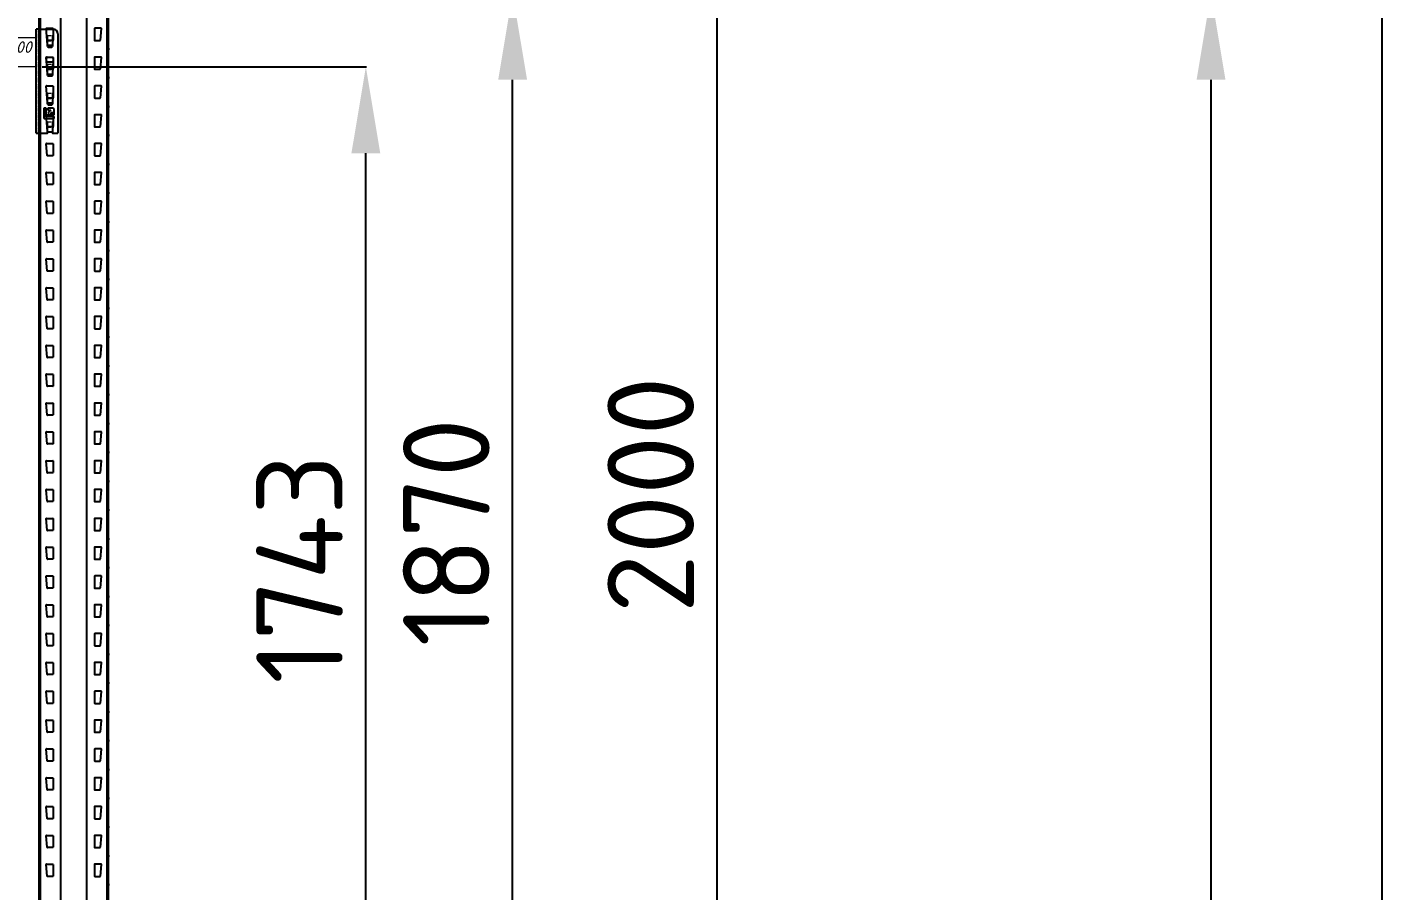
# Model space of a CAD drawing. Header units: millimetres. Extents: x 2140 to 223837, y 2113 to 170313.
# Drawn here: x 157122 to 159496, y 116035 to 117532 of the extents above; entities that cross this region are included whole.
import ezdxf

# ---------------------------------------------------------------- set-up
doc = ezdxf.new("R2010")
doc.units = ezdxf.units.MM
doc.linetypes.add('PHANTOM', pattern=[12.7, 6.35, -1.27, 1.27, -1.27, 1.27, -1.27])
doc.layers.add('0_ANNOT_Dimensions', color=7, linetype='Continuous')
doc.layers.add('2.Стойка', color=7, linetype='Continuous')
doc.layers.add('1.Балка', color=5, linetype='Continuous', lineweight=0)
doc.styles.get("Standard").update_dxf_attribs({"font": 'isocpeur.ttf'})
doc.styles.add('Курсив', font='isocpeui.ttf')
doc.dimstyles.new('150', dxfattribs={"dimtxt": 150, "dimasz": 150, "dimexe": 1, "dimexo": 10, "dimgap": 40, "dimtad": 1, "dimdec": 0, "dimzin": 0, "dimdsep": 46, "dimtxsty": 'Standard', "dimcen": 0.09, "dimadec": 0, "dimazin": 0, "dimtfac": 1, "dimtdec": 0, "dimtofl": 0, "dimtmove": 0, "dimatfit": 3, "dimfxl": 1, "dimtolj": 1, "dimtzin": 0, "dimarcsym": 0})
doc.dimstyles.new('150 (цвет)', dxfattribs={"dimtxt": 150, "dimasz": 150, "dimexe": 1, "dimexo": 10, "dimgap": -20, "dimtad": 1, "dimdec": 0, "dimzin": 0, "dimdsep": 46, "dimtxsty": 'Standard', "dimcen": 0.09, "dimadec": 0, "dimazin": 0, "dimtfac": 1, "dimtdec": 0, "dimtofl": 0, "dimtmove": 0, "dimatfit": 3, "dimfxl": 1, "dimtfill": 2, "dimtfillclr": 2, "dimtolj": 1, "dimtzin": 0, "dimarcsym": 0})
doc.dimstyles.new('Рзм блок', dxfattribs={"dimtxt": 40, "dimasz": 80, "dimexe": 0.18, "dimexo": 0, "dimgap": 5, "dimtad": 1, "dimtoh": 1, "dimdec": 0, "dimzin": 0, "dimdsep": 46, "dimtxsty": 'Курсив', "dimblk": 'NONE', "dimcen": 0.09, "dimse1": 1, "dimse2": 1, "dimsd1": 1, "dimsd2": 1, "dimadec": 0, "dimazin": 0, "dimtfac": 1, "dimtdec": 0, "dimtofl": 0, "dimtmove": 0, "dimatfit": 2, "dimldrblk": 'NONE', "dimfxl": 0.18, "dimtolj": 1, "dimtzin": 0, "dimarcsym": 0})

# ---------------------------------------------------------------- blocks, each defined once
blk = doc.blocks.new('*U494')
at = {"layer": '2.Стойка', "color": 0, "linetype": 'ByBlock'}
for p, q in [((-120, 0), (-120, 12200)), ((-118, 0), (-118, 12200)), ((-82.7, 0), (-82.7, 12200)), ((-37.3, 0), (-37.3, 12200)), ((-2, 0), (-2, 12200)), ((0, 0), (0, 12200)), ((-106.1, 7780.5), (-108, 7800.5)), ((-107.5, 7801), (-96.5, 7801)), ((-96, 7800.5), (-96, 7780.5)), ((-24, 7800.5), (-24, 7780.5)), ((-12.5, 7801), (-23.5, 7801)), ((-13.9, 7780.5), (-12, 7800.5)), ((-122, 7765), (-118, 7765)), ((-120, 7770.5), (-118, 7770.5)), ((-96.5, 7780), (-105.6, 7780)), ((-23.5, 7780), (-14.4, 7780)), ((0, 7770.5), (-2, 7770.5)), ((2, 7765), (-2, 7765)), ((-120, 7759.5), (-118, 7759.5)), ((-106.1, 7730.5), (-108, 7750.5)), ((-107.5, 7751), (-96.5, 7751)), ((-96, 7750.5), (-96, 7730.5)), ((-24, 7750.5), (-24, 7730.5)), ((-12.5, 7751), (-23.5, 7751)), ((-13.9, 7730.5), (-12, 7750.5)), ((0, 7759.5), (-2, 7759.5)), ((-120, 7720.5), (-118, 7720.5)), ((-96.5, 7730), (-105.6, 7730)), ((-23.5, 7730), (-14.4, 7730)), ((0, 7720.5), (-2, 7720.5)), ((-122, 7715), (-118, 7715)), ((-120, 7709.5), (-118, 7709.5)), ((-106.1, 7680.5), (-108, 7700.5)), ((-107.5, 7701), (-96.5, 7701)), ((-96, 7700.5), (-96, 7680.5)), ((-24, 7700.5), (-24, 7680.5)), ((-12.5, 7701), (-23.5, 7701)), ((-13.9, 7680.5), (-12, 7700.5)), ((2, 7715), (-2, 7715)), ((0, 7709.5), (-2, 7709.5)), ((-120, 7670.5), (-118, 7670.5)), ((-96.5, 7680), (-105.6, 7680)), ((-23.5, 7680), (-14.4, 7680)), ((0, 7670.5), (-2, 7670.5)), ((-122, 7665), (-118, 7665)), ((-120, 7659.5), (-118, 7659.5)), ((-106.1, 7630.5), (-108, 7650.5)), ((-107.5, 7651), (-96.5, 7651)), ((-96, 7650.5), (-96, 7630.5)), ((-24, 7650.5), (-24, 7630.5)), ((-12.5, 7651), (-23.5, 7651)), ((-13.9, 7630.5), (-12, 7650.5)), ((2, 7665), (-2, 7665)), ((0, 7659.5), (-2, 7659.5)), ((-96.5, 7630), (-105.6, 7630)), ((-23.5, 7630), (-14.4, 7630)), ((-122, 7615), (-118, 7615)), ((-120, 7620.5), (-118, 7620.5)), ((-120, 7609.5), (-118, 7609.5)), ((-106.1, 7580.5), (-108, 7600.5)), ((-107.5, 7601), (-96.5, 7601)), ((-96, 7600.5), (-96, 7580.5)), ((-24, 7600.5), (-24, 7580.5)), ((-12.5, 7601), (-23.5, 7601)), ((-13.9, 7580.5), (-12, 7600.5)), ((0, 7620.5), (-2, 7620.5)), ((2, 7615), (-2, 7615)), ((0, 7609.5), (-2, 7609.5)), ((-96.5, 7580), (-105.6, 7580)), ((-23.5, 7580), (-14.4, 7580)), ((-122, 7565), (-118, 7565)), ((-120, 7570.5), (-118, 7570.5)), ((-120, 7559.5), (-118, 7559.5)), ((-106.1, 7530.5), (-108, 7550.5)), ((-107.5, 7551), (-96.5, 7551)), ((-96, 7550.5), (-96, 7530.5)), ((-24, 7550.5), (-24, 7530.5)), ((-12.5, 7551), (-23.5, 7551)), ((-13.9, 7530.5), (-12, 7550.5)), ((0, 7570.5), (-2, 7570.5)), ((2, 7565), (-2, 7565)), ((0, 7559.5), (-2, 7559.5)), ((-96.5, 7530), (-105.6, 7530)), ((-23.5, 7530), (-14.4, 7530)), ((-122, 7515), (-118, 7515)), ((-120, 7520.5), (-118, 7520.5)), ((-120, 7509.5), (-118, 7509.5)), ((0, 7520.5), (-2, 7520.5)), ((2, 7515), (-2, 7515)), ((0, 7509.5), (-2, 7509.5)), ((-106.1, 7480.5), (-108, 7500.5)), ((-107.5, 7501), (-96.5, 7501)), ((-96.5, 7480), (-105.6, 7480)), ((-96, 7500.5), (-96, 7480.5)), ((-24, 7500.5), (-24, 7480.5)), ((-12.5, 7501), (-23.5, 7501)), ((-23.5, 7480), (-14.4, 7480)), ((-13.9, 7480.5), (-12, 7500.5)), ((-122, 7465), (-118, 7465)), ((-120, 7470.5), (-118, 7470.5)), ((-120, 7459.5), (-118, 7459.5)), ((0, 7470.5), (-2, 7470.5)), ((2, 7465), (-2, 7465)), ((0, 7459.5), (-2, 7459.5)), ((-106.1, 7430.5), (-108, 7450.5)), ((-107.5, 7451), (-96.5, 7451)), ((-96, 7450.5), (-96, 7430.5)), ((-24, 7450.5), (-24, 7430.5)), ((-12.5, 7451), (-23.5, 7451)), ((-13.9, 7430.5), (-12, 7450.5)), ((-122, 7415), (-118, 7415)), ((-120, 7420.5), (-118, 7420.5)), ((-120, 7409.5), (-118, 7409.5)), ((-96.5, 7430), (-105.6, 7430)), ((-23.5, 7430), (-14.4, 7430)), ((0, 7420.5), (-2, 7420.5)), ((2, 7415), (-2, 7415)), ((0, 7409.5), (-2, 7409.5)), ((-106.1, 7380.5), (-108, 7400.5)), ((-107.5, 7401), (-96.5, 7401)), ((-96, 7400.5), (-96, 7380.5)), ((-24, 7400.5), (-24, 7380.5)), ((-12.5, 7401), (-23.5, 7401)), ((-13.9, 7380.5), (-12, 7400.5)), ((-122, 7365), (-118, 7365)), ((-120, 7370.5), (-118, 7370.5)), ((-96.5, 7380), (-105.6, 7380)), ((-23.5, 7380), (-14.4, 7380)), ((0, 7370.5), (-2, 7370.5)), ((2, 7365), (-2, 7365)), ((-120, 7359.5), (-118, 7359.5)), ((-106.1, 7330.5), (-108, 7350.5)), ((-107.5, 7351), (-96.5, 7351)), ((-96, 7350.5), (-96, 7330.5)), ((-24, 7350.5), (-24, 7330.5)), ((-12.5, 7351), (-23.5, 7351)), ((-13.9, 7330.5), (-12, 7350.5)), ((0, 7359.5), (-2, 7359.5)), ((-122, 7315), (-118, 7315)), ((-120, 7320.5), (-118, 7320.5)), ((-96.5, 7330), (-105.6, 7330)), ((-23.5, 7330), (-14.4, 7330)), ((0, 7320.5), (-2, 7320.5)), ((2, 7315), (-2, 7315)), ((-120, 7309.5), (-118, 7309.5)), ((-106.1, 7280.5), (-108, 7300.5)), ((-107.5, 7301), (-96.5, 7301)), ((-96, 7300.5), (-96, 7280.5)), ((-24, 7300.5), (-24, 7280.5)), ((-12.5, 7301), (-23.5, 7301)), ((-13.9, 7280.5), (-12, 7300.5)), ((0, 7309.5), (-2, 7309.5)), ((-122, 7265), (-118, 7265)), ((-120, 7270.5), (-118, 7270.5)), ((-96.5, 7280), (-105.6, 7280)), ((-23.5, 7280), (-14.4, 7280)), ((0, 7270.5), (-2, 7270.5)), ((2, 7265), (-2, 7265)), ((-120, 7259.5), (-118, 7259.5)), ((-106.1, 7230.5), (-108, 7250.5)), ((-107.5, 7251), (-96.5, 7251)), ((-96, 7250.5), (-96, 7230.5)), ((-24, 7250.5), (-24, 7230.5)), ((-12.5, 7251), (-23.5, 7251)), ((-13.9, 7230.5), (-12, 7250.5)), ((0, 7259.5), (-2, 7259.5)), ((-120, 7220.5), (-118, 7220.5)), ((-96.5, 7230), (-105.6, 7230)), ((-23.5, 7230), (-14.4, 7230)), ((0, 7220.5), (-2, 7220.5)), ((-122, 7215), (-118, 7215)), ((-120, 7209.5), (-118, 7209.5)), ((-106.1, 7180.5), (-108, 7200.5)), ((-107.5, 7201), (-96.5, 7201)), ((-96, 7200.5), (-96, 7180.5)), ((-24, 7200.5), (-24, 7180.5)), ((-12.5, 7201), (-23.5, 7201)), ((-13.9, 7180.5), (-12, 7200.5)), ((2, 7215), (-2, 7215)), ((0, 7209.5), (-2, 7209.5)), ((-120, 7170.5), (-118, 7170.5)), ((-96.5, 7180), (-105.6, 7180)), ((-23.5, 7180), (-14.4, 7180)), ((0, 7170.5), (-2, 7170.5)), ((-122, 7165), (-118, 7165)), ((-120, 7159.5), (-118, 7159.5)), ((-106.1, 7130.5), (-108, 7150.5)), ((-107.5, 7151), (-96.5, 7151)), ((-96, 7150.5), (-96, 7130.5)), ((-24, 7150.5), (-24, 7130.5)), ((-12.5, 7151), (-23.5, 7151)), ((-13.9, 7130.5), (-12, 7150.5)), ((2, 7165), (-2, 7165)), ((0, 7159.5), (-2, 7159.5)), ((-96.5, 7130), (-105.6, 7130)), ((-23.5, 7130), (-14.4, 7130)), ((-122, 7115), (-118, 7115)), ((-120, 7120.5), (-118, 7120.5)), ((-120, 7109.5), (-118, 7109.5)), ((-106.1, 7080.5), (-108, 7100.5)), ((-107.5, 7101), (-96.5, 7101)), ((-96, 7100.5), (-96, 7080.5)), ((-24, 7100.5), (-24, 7080.5)), ((-12.5, 7101), (-23.5, 7101)), ((-13.9, 7080.5), (-12, 7100.5)), ((0, 7120.5), (-2, 7120.5)), ((2, 7115), (-2, 7115)), ((0, 7109.5), (-2, 7109.5)), ((-96.5, 7080), (-105.6, 7080)), ((-23.5, 7080), (-14.4, 7080)), ((-122, 7065), (-118, 7065)), ((-120, 7070.5), (-118, 7070.5)), ((-120, 7059.5), (-118, 7059.5)), ((0, 7070.5), (-2, 7070.5)), ((2, 7065), (-2, 7065)), ((0, 7059.5), (-2, 7059.5)), ((-106.1, 7030.5), (-108, 7050.5)), ((-107.5, 7051), (-96.5, 7051)), ((-96.5, 7030), (-105.6, 7030)), ((-96, 7050.5), (-96, 7030.5)), ((-24, 7050.5), (-24, 7030.5)), ((-12.5, 7051), (-23.5, 7051)), ((-23.5, 7030), (-14.4, 7030)), ((-13.9, 7030.5), (-12, 7050.5)), ((-122, 7015), (-118, 7015)), ((-120, 7020.5), (-118, 7020.5)), ((-120, 7009.5), (-118, 7009.5)), ((0, 7020.5), (-2, 7020.5)), ((2, 7015), (-2, 7015)), ((0, 7009.5), (-2, 7009.5)), ((-106.1, 6980.5), (-108, 7000.5)), ((-107.5, 7001), (-96.5, 7001)), ((-96, 7000.5), (-96, 6980.5)), ((-24, 7000.5), (-24, 6980.5)), ((-12.5, 7001), (-23.5, 7001)), ((-13.9, 6980.5), (-12, 7000.5)), ((-122, 6965), (-118, 6965)), ((-120, 6970.5), (-118, 6970.5)), ((-120, 6959.5), (-118, 6959.5)), ((-96.5, 6980), (-105.6, 6980)), ((-23.5, 6980), (-14.4, 6980)), ((0, 6970.5), (-2, 6970.5)), ((2, 6965), (-2, 6965)), ((0, 6959.5), (-2, 6959.5)), ((-106.1, 6930.5), (-108, 6950.5)), ((-107.5, 6951), (-96.5, 6951)), ((-96, 6950.5), (-96, 6930.5)), ((-24, 6950.5), (-24, 6930.5)), ((-12.5, 6951), (-23.5, 6951)), ((-13.9, 6930.5), (-12, 6950.5)), ((-122, 6915), (-118, 6915)), ((-120, 6920.5), (-118, 6920.5)), ((-120, 6909.5), (-118, 6909.5)), ((-96.5, 6930), (-105.6, 6930)), ((-23.5, 6930), (-14.4, 6930)), ((0, 6920.5), (-2, 6920.5)), ((2, 6915), (-2, 6915)), ((0, 6909.5), (-2, 6909.5)), ((-106.1, 6880.5), (-108, 6900.5)), ((-107.5, 6901), (-96.5, 6901)), ((-96, 6900.5), (-96, 6880.5)), ((-24, 6900.5), (-24, 6880.5)), ((-12.5, 6901), (-23.5, 6901)), ((-13.9, 6880.5), (-12, 6900.5)), ((-122, 6865), (-118, 6865)), ((-120, 6870.5), (-118, 6870.5)), ((-96.5, 6880), (-105.6, 6880)), ((-23.5, 6880), (-14.4, 6880)), ((0, 6870.5), (-2, 6870.5)), ((2, 6865), (-2, 6865)), ((-120, 6859.5), (-118, 6859.5)), ((-106.1, 6830.5), (-108, 6850.5)), ((-107.5, 6851), (-96.5, 6851)), ((-96, 6850.5), (-96, 6830.5)), ((-24, 6850.5), (-24, 6830.5)), ((-12.5, 6851), (-23.5, 6851)), ((-13.9, 6830.5), (-12, 6850.5)), ((0, 6859.5), (-2, 6859.5)), ((-122, 6815), (-118, 6815)), ((-120, 6820.5), (-118, 6820.5)), ((-96.5, 6830), (-105.6, 6830)), ((-23.5, 6830), (-14.4, 6830)), ((0, 6820.5), (-2, 6820.5)), ((2, 6815), (-2, 6815)), ((-120, 6809.5), (-118, 6809.5)), ((-106.1, 6780.5), (-108, 6800.5)), ((-107.5, 6801), (-96.5, 6801)), ((-96, 6800.5), (-96, 6780.5)), ((-24, 6800.5), (-24, 6780.5)), ((-12.5, 6801), (-23.5, 6801)), ((-13.9, 6780.5), (-12, 6800.5)), ((0, 6809.5), (-2, 6809.5)), ((-120, 6770.5), (-118, 6770.5)), ((-96.5, 6780), (-105.6, 6780)), ((-23.5, 6780), (-14.4, 6780)), ((0, 6770.5), (-2, 6770.5)), ((-122, 6765), (-118, 6765)), ((-120, 6759.5), (-118, 6759.5)), ((-106.1, 6730.5), (-108, 6750.5)), ((-107.5, 6751), (-96.5, 6751)), ((-96, 6750.5), (-96, 6730.5)), ((-24, 6750.5), (-24, 6730.5)), ((-12.5, 6751), (-23.5, 6751)), ((-13.9, 6730.5), (-12, 6750.5)), ((2, 6765), (-2, 6765)), ((0, 6759.5), (-2, 6759.5)), ((-120, 6720.5), (-118, 6720.5)), ((-96.5, 6730), (-105.6, 6730)), ((-23.5, 6730), (-14.4, 6730)), ((0, 6720.5), (-2, 6720.5)), ((-122, 6715), (-118, 6715)), ((-120, 6709.5), (-118, 6709.5)), ((-106.1, 6680.5), (-108, 6700.5)), ((-107.5, 6701), (-96.5, 6701)), ((-96, 6700.5), (-96, 6680.5)), ((-24, 6700.5), (-24, 6680.5)), ((-12.5, 6701), (-23.5, 6701)), ((-13.9, 6680.5), (-12, 6700.5)), ((2, 6715), (-2, 6715)), ((0, 6709.5), (-2, 6709.5)), ((-96.5, 6680), (-105.6, 6680)), ((-23.5, 6680), (-14.4, 6680)), ((-122, 6665), (-118, 6665)), ((-120, 6670.5), (-118, 6670.5)), ((-120, 6659.5), (-118, 6659.5)), ((-106.1, 6630.5), (-108, 6650.5)), ((-107.5, 6651), (-96.5, 6651)), ((-96, 6650.5), (-96, 6630.5)), ((-24, 6650.5), (-24, 6630.5)), ((-12.5, 6651), (-23.5, 6651)), ((-13.9, 6630.5), (-12, 6650.5)), ((0, 6670.5), (-2, 6670.5)), ((2, 6665), (-2, 6665)), ((0, 6659.5), (-2, 6659.5)), ((-96.5, 6630), (-105.6, 6630)), ((-23.5, 6630), (-14.4, 6630)), ((-122, 6615), (-118, 6615)), ((-120, 6620.5), (-118, 6620.5)), ((-120, 6609.5), (-118, 6609.5)), ((-106.1, 6580.5), (-108, 6600.5)), ((-107.5, 6601), (-96.5, 6601)), ((-96, 6600.5), (-96, 6580.5)), ((-24, 6600.5), (-24, 6580.5)), ((-12.5, 6601), (-23.5, 6601)), ((-13.9, 6580.5), (-12, 6600.5)), ((0, 6620.5), (-2, 6620.5)), ((2, 6615), (-2, 6615)), ((0, 6609.5), (-2, 6609.5)), ((-96.5, 6580), (-105.6, 6580)), ((-23.5, 6580), (-14.4, 6580)), ((-122, 6565), (-118, 6565)), ((-120, 6570.5), (-118, 6570.5)), ((-120, 6559.5), (-118, 6559.5)), ((0, 6570.5), (-2, 6570.5)), ((2, 6565), (-2, 6565)), ((0, 6559.5), (-2, 6559.5)), ((-106.1, 6530.5), (-108, 6550.5)), ((-107.5, 6551), (-96.5, 6551)), ((-96.5, 6530), (-105.6, 6530)), ((-96, 6550.5), (-96, 6530.5)), ((-24, 6550.5), (-24, 6530.5)), ((-12.5, 6551), (-23.5, 6551)), ((-23.5, 6530), (-14.4, 6530)), ((-13.9, 6530.5), (-12, 6550.5)), ((-122, 6515), (-118, 6515)), ((-120, 6520.5), (-118, 6520.5)), ((-120, 6509.5), (-118, 6509.5)), ((0, 6520.5), (-2, 6520.5)), ((2, 6515), (-2, 6515)), ((0, 6509.5), (-2, 6509.5)), ((-106.1, 6480.5), (-108, 6500.5)), ((-107.5, 6501), (-96.5, 6501)), ((-96, 6500.5), (-96, 6480.5)), ((-24, 6500.5), (-24, 6480.5)), ((-12.5, 6501), (-23.5, 6501)), ((-13.9, 6480.5), (-12, 6500.5)), ((-122, 6465), (-118, 6465)), ((-120, 6470.5), (-118, 6470.5)), ((-120, 6459.5), (-118, 6459.5)), ((-96.5, 6480), (-105.6, 6480)), ((-23.5, 6480), (-14.4, 6480)), ((0, 6470.5), (-2, 6470.5)), ((2, 6465), (-2, 6465)), ((0, 6459.5), (-2, 6459.5)), ((-106.1, 6430.5), (-108, 6450.5)), ((-107.5, 6451), (-96.5, 6451)), ((-96, 6450.5), (-96, 6430.5)), ((-24, 6450.5), (-24, 6430.5)), ((-12.5, 6451), (-23.5, 6451)), ((-13.9, 6430.5), (-12, 6450.5)), ((-122, 6415), (-118, 6415)), ((-120, 6420.5), (-118, 6420.5)), ((-96.5, 6430), (-105.6, 6430)), ((-23.5, 6430), (-14.4, 6430)), ((0, 6420.5), (-2, 6420.5)), ((2, 6415), (-2, 6415)), ((-120, 6409.5), (-118, 6409.5)), ((-106.1, 6380.5), (-108, 6400.5)), ((-107.5, 6401), (-96.5, 6401)), ((-96, 6400.5), (-96, 6380.5)), ((-24, 6400.5), (-24, 6380.5)), ((-12.5, 6401), (-23.5, 6401)), ((-13.9, 6380.5), (-12, 6400.5)), ((0, 6409.5), (-2, 6409.5)), ((-122, 6365), (-118, 6365)), ((-120, 6370.5), (-118, 6370.5)), ((-96.5, 6380), (-105.6, 6380)), ((-23.5, 6380), (-14.4, 6380)), ((0, 6370.5), (-2, 6370.5)), ((2, 6365), (-2, 6365)), ((-120, 6359.5), (-118, 6359.5)), ((-106.1, 6330.5), (-108, 6350.5)), ((-107.5, 6351), (-96.5, 6351)), ((-96, 6350.5), (-96, 6330.5)), ((-24, 6350.5), (-24, 6330.5)), ((-12.5, 6351), (-23.5, 6351)), ((-13.9, 6330.5), (-12, 6350.5)), ((0, 6359.5), (-2, 6359.5)), ((-120, 6320.5), (-118, 6320.5)), ((-96.5, 6330), (-105.6, 6330)), ((-23.5, 6330), (-14.4, 6330)), ((0, 6320.5), (-2, 6320.5)), ((-122, 6315), (-118, 6315)), ((-120, 6309.5), (-118, 6309.5)), ((2, 6315), (-2, 6315)), ((0, 6309.5), (-2, 6309.5))]:
    blk.add_line(p, q, dxfattribs=at)
for centre, start, end in [((-107.5, 7800.5), 90, 185.4403), ((-96.5, 7800.5), 0, 90), ((-23.5, 7800.5), 90, 180), ((-12.5, 7800.5), 354.5597, 90), ((-105.6, 7780.5), 185.4403, 270), ((-96.5, 7780.5), 270, 0), ((-23.5, 7780.5), 180, 270), ((-14.4, 7780.5), 270, 354.5597), ((-107.5, 7750.5), 90, 185.4403), ((-96.5, 7750.5), 0, 90), ((-23.5, 7750.5), 90, 180), ((-12.5, 7750.5), 354.5597, 90), ((-105.6, 7730.5), 185.4403, 270), ((-96.5, 7730.5), 270, 0), ((-23.5, 7730.5), 180, 270), ((-14.4, 7730.5), 270, 354.5597), ((-107.5, 7700.5), 90, 185.4403), ((-96.5, 7700.5), 0, 90), ((-23.5, 7700.5), 90, 180), ((-12.5, 7700.5), 354.5597, 90), ((-105.6, 7680.5), 185.4403, 270), ((-96.5, 7680.5), 270, 0), ((-23.5, 7680.5), 180, 270), ((-14.4, 7680.5), 270, 354.5597), ((-107.5, 7650.5), 90, 185.4403), ((-96.5, 7650.5), 0, 90), ((-23.5, 7650.5), 90, 180), ((-12.5, 7650.5), 354.5597, 90), ((-105.6, 7630.5), 185.4403, 270), ((-96.5, 7630.5), 270, 0), ((-23.5, 7630.5), 180, 270), ((-14.4, 7630.5), 270, 354.5597), ((-107.5, 7600.5), 90, 185.4403), ((-96.5, 7600.5), 0, 90), ((-23.5, 7600.5), 90, 180), ((-12.5, 7600.5), 354.5597, 90), ((-105.6, 7580.5), 185.4403, 270), ((-96.5, 7580.5), 270, 0), ((-23.5, 7580.5), 180, 270), ((-14.4, 7580.5), 270, 354.5597), ((-107.5, 7550.5), 90, 185.4403), ((-96.5, 7550.5), 0, 90), ((-23.5, 7550.5), 90, 180), ((-12.5, 7550.5), 354.5597, 90), ((-105.6, 7530.5), 185.4403, 270), ((-96.5, 7530.5), 270, 0), ((-23.5, 7530.5), 180, 270), ((-14.4, 7530.5), 270, 354.5597), ((-107.5, 7500.5), 90, 185.4403), ((-105.6, 7480.5), 185.4403, 270), ((-96.5, 7500.5), 0, 90), ((-96.5, 7480.5), 270, 0), ((-23.5, 7500.5), 90, 180), ((-23.5, 7480.5), 180, 270), ((-14.4, 7480.5), 270, 354.5597), ((-12.5, 7500.5), 354.5597, 90), ((-107.5, 7450.5), 90, 185.4403), ((-96.5, 7450.5), 0, 90), ((-23.5, 7450.5), 90, 180), ((-12.5, 7450.5), 354.5597, 90), ((-105.6, 7430.5), 185.4403, 270), ((-96.5, 7430.5), 270, 0), ((-23.5, 7430.5), 180, 270), ((-14.4, 7430.5), 270, 354.5597), ((-107.5, 7400.5), 90, 185.4403), ((-96.5, 7400.5), 0, 90), ((-23.5, 7400.5), 90, 180), ((-12.5, 7400.5), 354.5597, 90), ((-105.6, 7380.5), 185.4403, 270), ((-96.5, 7380.5), 270, 0), ((-23.5, 7380.5), 180, 270), ((-14.4, 7380.5), 270, 354.5597), ((-107.5, 7350.5), 90, 185.4403), ((-96.5, 7350.5), 0, 90), ((-23.5, 7350.5), 90, 180), ((-12.5, 7350.5), 354.5597, 90), ((-105.6, 7330.5), 185.4403, 270), ((-96.5, 7330.5), 270, 0), ((-23.5, 7330.5), 180, 270), ((-14.4, 7330.5), 270, 354.5597), ((-107.5, 7300.5), 90, 185.4403), ((-96.5, 7300.5), 0, 90), ((-23.5, 7300.5), 90, 180), ((-12.5, 7300.5), 354.5597, 90), ((-105.6, 7280.5), 185.4403, 270), ((-96.5, 7280.5), 270, 0), ((-23.5, 7280.5), 180, 270), ((-14.4, 7280.5), 270, 354.5597), ((-107.5, 7250.5), 90, 185.4403), ((-96.5, 7250.5), 0, 90), ((-23.5, 7250.5), 90, 180), ((-12.5, 7250.5), 354.5597, 90), ((-105.6, 7230.5), 185.4403, 270), ((-96.5, 7230.5), 270, 0), ((-23.5, 7230.5), 180, 270), ((-14.4, 7230.5), 270, 354.5597), ((-107.5, 7200.5), 90, 185.4403), ((-96.5, 7200.5), 0, 90), ((-23.5, 7200.5), 90, 180), ((-12.5, 7200.5), 354.5597, 90), ((-105.6, 7180.5), 185.4403, 270), ((-96.5, 7180.5), 270, 0), ((-23.5, 7180.5), 180, 270), ((-14.4, 7180.5), 270, 354.5597), ((-107.5, 7150.5), 90, 185.4403), ((-96.5, 7150.5), 0, 90), ((-23.5, 7150.5), 90, 180), ((-12.5, 7150.5), 354.5597, 90), ((-105.6, 7130.5), 185.4403, 270), ((-96.5, 7130.5), 270, 0), ((-23.5, 7130.5), 180, 270), ((-14.4, 7130.5), 270, 354.5597), ((-107.5, 7100.5), 90, 185.4403), ((-96.5, 7100.5), 0, 90), ((-23.5, 7100.5), 90, 180), ((-12.5, 7100.5), 354.5597, 90), ((-105.6, 7080.5), 185.4403, 270), ((-96.5, 7080.5), 270, 0), ((-23.5, 7080.5), 180, 270), ((-14.4, 7080.5), 270, 354.5597), ((-107.5, 7050.5), 90, 185.4403), ((-105.6, 7030.5), 185.4403, 270), ((-96.5, 7050.5), 0, 90), ((-96.5, 7030.5), 270, 0), ((-23.5, 7050.5), 90, 180), ((-23.5, 7030.5), 180, 270), ((-14.4, 7030.5), 270, 354.5597), ((-12.5, 7050.5), 354.5597, 90), ((-107.5, 7000.5), 90, 185.4403), ((-105.6, 6980.5), 185.4403, 270), ((-96.5, 7000.5), 0, 90), ((-96.5, 6980.5), 270, 0), ((-23.5, 7000.5), 90, 180), ((-23.5, 6980.5), 180, 270), ((-14.4, 6980.5), 270, 354.5597), ((-12.5, 7000.5), 354.5597, 90), ((-107.5, 6950.5), 90, 185.4403), ((-96.5, 6950.5), 0, 90), ((-23.5, 6950.5), 90, 180), ((-12.5, 6950.5), 354.5597, 90), ((-105.6, 6930.5), 185.4403, 270), ((-96.5, 6930.5), 270, 0), ((-23.5, 6930.5), 180, 270), ((-14.4, 6930.5), 270, 354.5597), ((-107.5, 6900.5), 90, 185.4403), ((-96.5, 6900.5), 0, 90), ((-23.5, 6900.5), 90, 180), ((-12.5, 6900.5), 354.5597, 90), ((-105.6, 6880.5), 185.4403, 270), ((-96.5, 6880.5), 270, 0), ((-23.5, 6880.5), 180, 270), ((-14.4, 6880.5), 270, 354.5597), ((-107.5, 6850.5), 90, 185.4403), ((-96.5, 6850.5), 0, 90), ((-23.5, 6850.5), 90, 180), ((-12.5, 6850.5), 354.5597, 90), ((-105.6, 6830.5), 185.4403, 270), ((-96.5, 6830.5), 270, 0), ((-23.5, 6830.5), 180, 270), ((-14.4, 6830.5), 270, 354.5597), ((-107.5, 6800.5), 90, 185.4403), ((-96.5, 6800.5), 0, 90), ((-23.5, 6800.5), 90, 180), ((-12.5, 6800.5), 354.5597, 90), ((-105.6, 6780.5), 185.4403, 270), ((-96.5, 6780.5), 270, 0), ((-23.5, 6780.5), 180, 270), ((-14.4, 6780.5), 270, 354.5597), ((-107.5, 6750.5), 90, 185.4403), ((-96.5, 6750.5), 0, 90), ((-23.5, 6750.5), 90, 180), ((-12.5, 6750.5), 354.5597, 90), ((-105.6, 6730.5), 185.4403, 270), ((-96.5, 6730.5), 270, 0), ((-23.5, 6730.5), 180, 270), ((-14.4, 6730.5), 270, 354.5597), ((-107.5, 6700.5), 90, 185.4403), ((-96.5, 6700.5), 0, 90), ((-23.5, 6700.5), 90, 180), ((-12.5, 6700.5), 354.5597, 90), ((-105.6, 6680.5), 185.4403, 270), ((-96.5, 6680.5), 270, 0), ((-23.5, 6680.5), 180, 270), ((-14.4, 6680.5), 270, 354.5597), ((-107.5, 6650.5), 90, 185.4403), ((-96.5, 6650.5), 0, 90), ((-23.5, 6650.5), 90, 180), ((-12.5, 6650.5), 354.5597, 90), ((-105.6, 6630.5), 185.4403, 270), ((-96.5, 6630.5), 270, 0), ((-23.5, 6630.5), 180, 270), ((-14.4, 6630.5), 270, 354.5597), ((-107.5, 6600.5), 90, 185.4403), ((-96.5, 6600.5), 0, 90), ((-23.5, 6600.5), 90, 180), ((-12.5, 6600.5), 354.5597, 90), ((-105.6, 6580.5), 185.4403, 270), ((-96.5, 6580.5), 270, 0), ((-23.5, 6580.5), 180, 270), ((-14.4, 6580.5), 270, 354.5597), ((-107.5, 6550.5), 90, 185.4403), ((-105.6, 6530.5), 185.4403, 270), ((-96.5, 6550.5), 0, 90), ((-96.5, 6530.5), 270, 0), ((-23.5, 6550.5), 90, 180), ((-23.5, 6530.5), 180, 270), ((-14.4, 6530.5), 270, 354.5597), ((-12.5, 6550.5), 354.5597, 90), ((-107.5, 6500.5), 90, 185.4403), ((-96.5, 6500.5), 0, 90), ((-23.5, 6500.5), 90, 180), ((-12.5, 6500.5), 354.5597, 90), ((-105.6, 6480.5), 185.4403, 270), ((-96.5, 6480.5), 270, 0), ((-23.5, 6480.5), 180, 270), ((-14.4, 6480.5), 270, 354.5597), ((-107.5, 6450.5), 90, 185.4403), ((-96.5, 6450.5), 0, 90), ((-23.5, 6450.5), 90, 180), ((-12.5, 6450.5), 354.5597, 90), ((-105.6, 6430.5), 185.4403, 270), ((-96.5, 6430.5), 270, 0), ((-23.5, 6430.5), 180, 270), ((-14.4, 6430.5), 270, 354.5597), ((-107.5, 6400.5), 90, 185.4403), ((-96.5, 6400.5), 0, 90), ((-23.5, 6400.5), 90, 180), ((-12.5, 6400.5), 354.5597, 90), ((-105.6, 6380.5), 185.4403, 270), ((-96.5, 6380.5), 270, 0), ((-23.5, 6380.5), 180, 270), ((-14.4, 6380.5), 270, 354.5597), ((-107.5, 6350.5), 90, 185.4403), ((-96.5, 6350.5), 0, 90), ((-23.5, 6350.5), 90, 180), ((-12.5, 6350.5), 354.5597, 90), ((-105.6, 6330.5), 185.4403, 270), ((-96.5, 6330.5), 270, 0), ((-23.5, 6330.5), 180, 270), ((-14.4, 6330.5), 270, 354.5597)]:
    blk.add_arc(centre, 0.5, start, end, dxfattribs=at)
blk = doc.blocks.new('*D524')
at = {"layer": '0_ANNOT_Dimensions', "color": 0, "lineweight": -2, "transparency": 16777216}
for p, q in [((157147.2, 117591.3), (159175.1, 117591.3)), ((159174.1, 109872.5), (159174.1, 117441.3)), ((159154.1, 113871.9), (158964.1, 113871.9)), ((158964.1, 113871.9), (158964.1, 113441.9)), ((159154.1, 113441.9), (159154.1, 113871.9)), ((158964.1, 113441.9), (159154.1, 113441.9)), ((157285.2, 109722.5), (159175.1, 109722.5))]:
    blk.add_line(p, q, dxfattribs=at)
at = {"layer": '0_ANNOT_Dimensions', "color": 0, "transparency": 16777216}
for points in [[(159149.1, 117441.3), (159199.1, 117441.3), (159174.1, 117591.3)], [(159149.1, 109872.5), (159199.1, 109872.5), (159174.1, 109722.5)]]:
    blk.add_solid(points, dxfattribs=at)
at = {"layer": 'Defpoints', "color": 0, "transparency": 16777216}
for p in [(157137.2, 117591.3), (159174.1, 117591.3), (157275.2, 109722.5)]:
    blk.add_point(p, dxfattribs=at)
at = {"layer": '0_ANNOT_Dimensions', "color": 0, "transparency": 16777216, "insert": (159059.1, 113656.9), "char_height": 150, "attachment_point": 5, "rotation": 90, "bg_fill": 1, "box_fill_scale": 1.1, "bg_fill_color": 2, "bg_fill_transparency": 0}
blk.add_mtext('\\A1;7869', dxfattribs=at)
blk = doc.blocks.new('*D525')
at = {"layer": '0_ANNOT_Dimensions', "color": 0, "lineweight": -2, "transparency": 16777216}
for p, q in [((157147.2, 119721.3), (159471.9, 119721.3)), ((159470.9, 109872.5), (159470.9, 119571.3)), ((157285.2, 109722.5), (159471.9, 109722.5))]:
    blk.add_line(p, q, dxfattribs=at)
at = {"layer": '0_ANNOT_Dimensions', "color": 0, "transparency": 16777216}
for points in [[(159445.9, 119571.3), (159495.9, 119571.3), (159470.9, 119721.3)], [(159445.9, 109872.5), (159495.9, 109872.5), (159470.9, 109722.5)]]:
    blk.add_solid(points, dxfattribs=at)
at = {"layer": 'Defpoints', "color": 0, "transparency": 16777216}
for p in [(157137.2, 119721.3), (159470.9, 119721.3), (157275.2, 109722.5)]:
    blk.add_point(p, dxfattribs=at)
at = {"layer": '0_ANNOT_Dimensions', "color": 0, "transparency": 16777216, "insert": (159355.9, 114721.9), "char_height": 150, "attachment_point": 5, "rotation": 90}
blk.add_mtext('\\A1;9999', dxfattribs=at)
blk = doc.blocks.new('*D774')
at = {"layer": 'Defpoints', "color": 0, "linetype": 'ByBlock', "transparency": 16777216}
for p in [(5, 19.3), (2705, 19.3), (2705, -11.8)]:
    blk.add_point(p, dxfattribs=at)
at = {"layer": 'Defpoints', "color": 0, "linetype": 'ByBlock', "transparency": 16777216, "insert": (2669.4, 3.4), "char_height": 20, "attachment_point": 5, "style": 'Курсив'}
blk.add_mtext('\\A1;2700', dxfattribs=at)
blk = doc.blocks.new('_None')
blk = doc.blocks.new('*D844')
at = {"layer": '0_ANNOT_Dimensions', "color": 0, "lineweight": -2, "transparency": 16777216}
for p, q in [((157147.2, 117591.3), (157964.1, 117591.3)), ((157963.1, 115871.3), (157963.1, 117441.3)), ((157147.2, 115721.3), (157964.1, 115721.3))]:
    blk.add_line(p, q, dxfattribs=at)
at = {"layer": '0_ANNOT_Dimensions', "color": 0, "transparency": 16777216}
for points in [[(157938.1, 117441.3), (157988.1, 117441.3), (157963.1, 117591.3)], [(157938.1, 115871.3), (157988.1, 115871.3), (157963.1, 115721.3)]]:
    blk.add_solid(points, dxfattribs=at)
at = {"layer": 'Defpoints', "color": 0, "transparency": 16777216}
for p in [(157137.2, 117591.3), (157963.1, 117591.3), (157137.2, 115721.3)]:
    blk.add_point(p, dxfattribs=at)
at = {"layer": '0_ANNOT_Dimensions', "color": 0, "transparency": 16777216, "insert": (157848.1, 116656.3), "char_height": 150, "attachment_point": 5, "rotation": 90}
blk.add_mtext('\\A1;1870', dxfattribs=at)
blk = doc.blocks.new('*D845')
at = {"layer": '0_ANNOT_Dimensions', "color": 0, "lineweight": -2, "transparency": 16777216}
for p, q in [((157147.2, 117721.3), (158318.5, 117721.3)), ((158317.5, 115871.3), (158317.5, 117571.3)), ((157147.2, 115721.3), (158318.5, 115721.3))]:
    blk.add_line(p, q, dxfattribs=at)
at = {"layer": '0_ANNOT_Dimensions', "color": 0, "transparency": 16777216}
for points in [[(158292.5, 117571.3), (158342.5, 117571.3), (158317.5, 117721.3)], [(158292.5, 115871.3), (158342.5, 115871.3), (158317.5, 115721.3)]]:
    blk.add_solid(points, dxfattribs=at)
at = {"layer": 'Defpoints', "color": 0, "transparency": 16777216}
for p in [(157137.2, 117721.3), (158317.5, 117721.3), (157137.2, 115721.3)]:
    blk.add_point(p, dxfattribs=at)
at = {"layer": '0_ANNOT_Dimensions', "color": 0, "transparency": 16777216, "insert": (158202.5, 116721.3), "char_height": 150, "attachment_point": 5, "rotation": 90}
blk.add_mtext('\\A1;2000', dxfattribs=at)
blk = doc.blocks.new('*D1114')
at = {"layer": '0_ANNOT_Dimensions', "color": 0, "lineweight": -2, "transparency": 16777216}
for p, q in [((157147.2, 117463.8), (157709.6, 117463.8)), ((157708.6, 115871.3), (157708.6, 117313.8)), ((157147.2, 115721.3), (157709.6, 115721.3))]:
    blk.add_line(p, q, dxfattribs=at)
at = {"layer": '0_ANNOT_Dimensions', "color": 0, "transparency": 16777216}
for points in [[(157683.6, 117313.8), (157733.6, 117313.8), (157708.6, 117463.8)], [(157683.6, 115871.3), (157733.6, 115871.3), (157708.6, 115721.3)]]:
    blk.add_solid(points, dxfattribs=at)
at = {"layer": 'Defpoints', "color": 0, "transparency": 16777216}
for p in [(157137.2, 117463.8), (157708.6, 117463.8), (157137.2, 115721.3)]:
    blk.add_point(p, dxfattribs=at)
at = {"layer": '0_ANNOT_Dimensions', "color": 0, "transparency": 16777216, "insert": (157593.6, 116592.6), "char_height": 150, "attachment_point": 5, "rotation": 90}
blk.add_mtext('\\A1;1743', dxfattribs=at)
blk = doc.blocks.new('*U771')
at = {"layer": '1.Балка', "color": 0, "linetype": 'Continuous', "lineweight": 25}
for p, q in [((2705, -145.7), (2705, 34.3)), ((2713, 34.3), (2705, 34.3)), ((2713, 34.3), (2734.5, 34.3)), ((2742.5, 26.3), (2742.5, -145.7)), ((2723.6, 23.6), (2723.6, 22.6)), ((2724.6, 4.2), (2723.6, 22.6)), ((2724.7, 4.2), (2724, 16.1)), ((2724.6, 7.2), (2724.1, 14.5)), ((2725.3, 6.5), (2732.1, 6.5)), ((2725.4, 3.5), (2732, 3.5)), ((2733.4, 16.1), (2732.7, 4.2)), ((2733.8, 22.6), (2732.8, 4.2)), ((2733.3, 14.5), (2732.8, 7.2)), ((2733.8, 23.6), (2733.8, 22.6)), ((2724.1, -13.8), (2732.9, -13.8)), ((2732.9, -23), (2724.1, -23)), ((2723.6, -26.4), (2723.6, -27.4)), ((2724.6, -45.8), (2723.6, -27.4)), ((2724.7, -45.8), (2724, -33.9)), ((2724.6, -42.8), (2724.1, -35.5)), ((2725.3, -43.5), (2732.1, -43.5)), ((2725.4, -46.5), (2732, -46.5)), ((2733.4, -33.9), (2732.7, -45.8)), ((2733.8, -27.4), (2732.8, -45.8)), ((2733.3, -35.5), (2732.8, -42.8)), ((2733.8, -26.4), (2733.8, -27.4)), ((2723.6, -76.4), (2723.6, -77.4)), ((2724.6, -95.8), (2723.6, -77.4)), ((2724.7, -95.8), (2724, -83.9)), ((2724.6, -92.8), (2724.1, -85.5)), ((2725.3, -93.5), (2732.1, -93.5)), ((2733.4, -83.9), (2732.7, -95.8)), ((2733.8, -77.4), (2732.8, -95.8)), ((2733.3, -85.5), (2732.8, -92.8)), ((2733.8, -76.4), (2733.8, -77.4)), ((2722, -102.7), (2718.2, -102.7)), ((2718.2, -102.7), (2718.2, -119.2)), ((2722, -116.9), (2722, -102.7)), ((2736.2, -116.9), (2722, -116.9)), ((2729.9, -106.2), (2724.8, -111.2)), ((2724.8, -111.2), (2727.7, -114)), ((2734, -102.7), (2725, -102.7)), ((2725, -102.7), (2725, -106.2)), ((2725, -106.2), (2729.9, -106.2)), ((2725.4, -96.5), (2732, -96.5)), ((2727.7, -114), (2732.7, -109)), ((2732.7, -109), (2732.7, -113.9)), ((2732.7, -113.9), (2736.2, -113.9)), ((2736.2, -104.9), (2734, -102.7)), ((2736.2, -113.9), (2736.2, -104.9)), ((2736.2, -120.7), (2736.2, -116.9)), ((2719.7, -120.7), (2736.2, -120.7)), ((2723.6, -126.4), (2723.6, -127.4)), ((2724.6, -145.7), (2723.6, -127.4)), ((2724.7, -145.7), (2724, -133.9)), ((2724.6, -142.8), (2724.1, -135.5)), ((2733.4, -133.9), (2732.7, -145.7)), ((2733.8, -127.4), (2732.8, -145.7)), ((2733.3, -135.5), (2732.8, -142.8)), ((2733.8, -126.4), (2733.8, -127.4)), ((2705, -145.7), (2713, -145.7)), ((2713, -145.7), (2724.6, -145.7)), ((2724.7, -145.7), (2724.6, -145.7)), ((2725.3, -143.5), (2732.1, -143.5)), ((2732.8, -145.7), (2732.7, -145.7)), ((2732.8, -145.7), (2742.5, -145.7))]:
    blk.add_line(p, q, dxfattribs=at)
at = {"layer": '1.Балка', "color": 0, "linetype": 'PHANTOM', "lineweight": 18}
for p, q in [((2709, -145.7), (2709, 34.3)), ((2723.6, 23.6), (2733.8, 23.6)), ((2733.4, 15.7), (2724, 15.7)), ((2724.1, 14.5), (2733.3, 14.5)), ((2724.6, 4.2), (2724.7, 4.2)), ((2732.7, 4.2), (2732.8, 4.2)), ((2723.6, -26.4), (2733.8, -26.4)), ((2733.4, -34.3), (2724, -34.3)), ((2724.1, -35.5), (2733.3, -35.5)), ((2724.6, -45.8), (2724.7, -45.8)), ((2732.7, -45.8), (2732.8, -45.8)), ((2723.6, -76.4), (2733.8, -76.4)), ((2733.4, -84.3), (2724, -84.3)), ((2724.1, -85.5), (2733.3, -85.5)), ((2724.6, -95.8), (2724.7, -95.8)), ((2732.7, -95.8), (2732.8, -95.8)), ((2723.6, -126.4), (2733.8, -126.4)), ((2733.4, -134.3), (2724, -134.3)), ((2724.1, -135.5), (2733.3, -135.5))]:
    blk.add_line(p, q, dxfattribs=at)
at = {"layer": '1.Балка', "color": 0, "linetype": 'ByBlock'}
for p, q in [((2705, 19.3), (5, 19.3)), ((2705, -30.7), (5, -30.7))]:
    blk.add_line(p, q, dxfattribs=at)
at = {"layer": '1.Балка', "color": 0, "linetype": 'Continuous', "lineweight": 25}
for centre, radius, start, end in [((2734.5, 26.3), 8, 0, 90), ((2728, -18.4), 6, 129.9445, 230.0555), ((2729, -18.4), 6, 309.9445, 50.0555), ((2719.7, -119.2), 1.5, 180, 270)]:
    blk.add_arc(centre, radius, start, end, dxfattribs=at)
for centre, major_axis, ratio, start_param, end_param in [((2723.7, 23.6), (-0.49, 9), 0.014521, 1.677936, 2.551772), ((2723.7, 23.6), (-0.49, 9), 0.014521, 2.551772, 2.634767), ((2724.1, 14), (-0.11, 2), 0.014521, 4.973399, 5.77636), ((2725.3, 7.2), (0.539, -0.524), 0.996104, 3.968676, 5.485178), ((2725.4, 4.2), (-0.75, 0), 0.999894, 0.054294, 1.570796), ((2725.4, 4.2), (-0.75, 0), 0.999894, 0.054294, 1.570796), ((2732, 4.2), (-0.75, 0), 0.999894, 1.570796, 3.087298), ((2732, 4.2), (-0.75, 0), 0.999894, 1.570796, 3.087298), ((2732.1, 7.2), (0.539, 0.524), 0.996104, 3.9396, 5.456102), ((2733.3, 14), (0.11, 2), 0.014521, 0.506825, 1.309786), ((2733.7, 23.6), (0.49, 9), 0.014521, 3.731413, 4.605249), ((2733.7, 23.6), (0.49, 9), 0.014521, 3.648418, 3.731413), ((2723.7, -26.4), (-0.49, 9), 0.014521, 1.677936, 2.551772), ((2723.7, -26.4), (-0.49, 9), 0.014521, 2.551772, 2.634767), ((2724.1, -36), (-0.11, 2), 0.014521, 4.973399, 5.77636), ((2725.3, -42.8), (0.539, -0.524), 0.996104, 3.968676, 5.485178), ((2725.4, -45.8), (-0.75, 0), 0.999894, 0.054294, 1.570796), ((2725.4, -45.8), (-0.75, 0), 0.999894, 0.054294, 1.570796), ((2732, -45.8), (-0.75, 0), 0.999894, 1.570796, 3.087298), ((2732, -45.8), (-0.75, 0), 0.999894, 1.570796, 3.087298), ((2732.1, -42.8), (0.539, 0.524), 0.996104, 3.9396, 5.456102), ((2733.3, -36), (0.11, 2), 0.014521, 0.506825, 1.309786), ((2733.7, -26.4), (0.49, 9), 0.014521, 3.731413, 4.605249), ((2733.7, -26.4), (0.49, 9), 0.014521, 3.648418, 3.731413), ((2723.7, -76.4), (-0.49, 9), 0.014521, 1.677936, 2.551772), ((2723.7, -76.4), (-0.49, 9), 0.014521, 2.551772, 2.634767), ((2724.1, -86), (-0.11, 2), 0.014521, 4.973399, 5.77636), ((2725.3, -92.8), (0.539, -0.524), 0.996104, 3.968676, 5.485178), ((2732.1, -92.8), (0.539, 0.524), 0.996104, 3.9396, 5.456102), ((2733.3, -86), (0.11, 2), 0.014521, 0.506825, 1.309786), ((2733.7, -76.4), (0.49, 9), 0.014521, 3.731413, 4.605249), ((2733.7, -76.4), (0.49, 9), 0.014521, 3.648418, 3.731413), ((2725.4, -95.8), (-0.75, 0), 0.999894, 0.054294, 1.570796), ((2725.4, -95.8), (-0.75, 0), 0.999894, 0.054294, 1.570796), ((2732, -95.8), (-0.75, 0), 0.999894, 1.570796, 3.087298), ((2732, -95.8), (-0.75, 0), 0.999894, 1.570796, 3.087298), ((2723.7, -126.4), (-0.49, 9), 0.014521, 1.677936, 2.551772), ((2723.7, -126.4), (-0.49, 9), 0.014521, 2.551772, 2.634767), ((2724.1, -136), (-0.11, 2), 0.014521, 4.973399, 5.77636), ((2733.3, -136), (0.11, 2), 0.014521, 0.506825, 1.309786), ((2733.7, -126.4), (0.49, 9), 0.014521, 3.731413, 4.605249), ((2733.7, -126.4), (0.49, 9), 0.014521, 3.648418, 3.731413), ((2725.3, -142.8), (0.539, -0.524), 0.996104, 3.968676, 5.485178), ((2732.1, -142.8), (0.539, 0.524), 0.996104, 3.9396, 5.456102)]:
    blk.add_ellipse(centre, major_axis=major_axis, ratio=ratio, start_param=start_param, end_param=end_param, dxfattribs=at)
at = {"layer": 'Defpoints', "color": 0, "linetype": 'ByBlock'}
dim = blk.add_linear_dim(base=(2705, -11.8), p1=(5, 19.3), p2=(2705, 19.3), dimstyle='Рзм блок', override={"dimtxt": 20}, dxfattribs=at)
dim.commit()
dim.dimension.update_dxf_attribs({"geometry": '*D774', "text_midpoint": (2669.4, -11.8), "dimtype": 160})
blk = doc.blocks.new('*U787')
at = {"layer": '1.Балка', "color": 3, "lineweight": 0}
blk.add_blockref('*U771', (-1355, 78.2), dxfattribs=at)
blk = doc.blocks.new('*U788')
at = {"color": 0, "linetype": 'ByBlock', "lineweight": -2, "transparency": 16777216}
blk.add_blockref('*U787', (0, 4000), dxfattribs=at)

msp = doc.modelspace()

# ---------------------------------------------------------------- block references
msp.add_blockref('*U788', (155787.2, 113416.3))
at = {"layer": '2.Стойка', "color": 0}
msp.add_blockref('*U494', (157262.2, 109729.5), dxfattribs=at)

# ---------------------------------------------------------------- dimensions: what is measured, and where the dimension line sits
at = {"layer": '0_ANNOT_Dimensions'}
for base, p1, p2, picture, middle in [((159470.9, 119721.3), (157275.2, 109722.5), (157137.2, 119721.3), '*D525', (159355.9, 114721.9)), ((158317.5, 117721.3), (157137.2, 115721.3), (157137.2, 117721.3), '*D845', (158202.5, 116721.3))]:
    dim = msp.add_linear_dim(base=base, p1=p1, p2=p2, angle=90, dimstyle='150', dxfattribs=at)
    dim.commit()
    dim.dimension.update_dxf_attribs({"geometry": picture, "text_midpoint": middle})
at = {"layer": '0_ANNOT_Dimensions', "color": 6}
dim = msp.add_linear_dim(base=(159174.1, 117591.3), p1=(157275.2, 109722.5), p2=(157137.2, 117591.3), angle=90, dimstyle='150 (цвет)', dxfattribs=at)
dim.commit()
dim.dimension.update_dxf_attribs({"geometry": '*D524', "text_midpoint": (159059.1, 113656.9)})
at = {"layer": '0_ANNOT_Dimensions', "color": 1}
dim = msp.add_linear_dim(base=(157963.1, 117591.3), p1=(157137.2, 115721.3), p2=(157137.2, 117591.3), angle=90, dimstyle='150', dxfattribs=at)
dim.commit()
dim.dimension.update_dxf_attribs({"geometry": '*D844', "text_midpoint": (157848.1, 116656.3)})
at = {"layer": '0_ANNOT_Dimensions', "color": 3}
dim = msp.add_linear_dim(base=(157708.56731, 117463.80926), p1=(157137.20571, 115721.30925), p2=(157137.20571, 117463.80926), angle=90, dimstyle='150', dxfattribs=at)
dim.commit()
dim.dimension.update_dxf_attribs({"geometry": '*D1114', "text_midpoint": (157593.56731, 116592.55926)})

doc.saveas('drawing.dxf')
